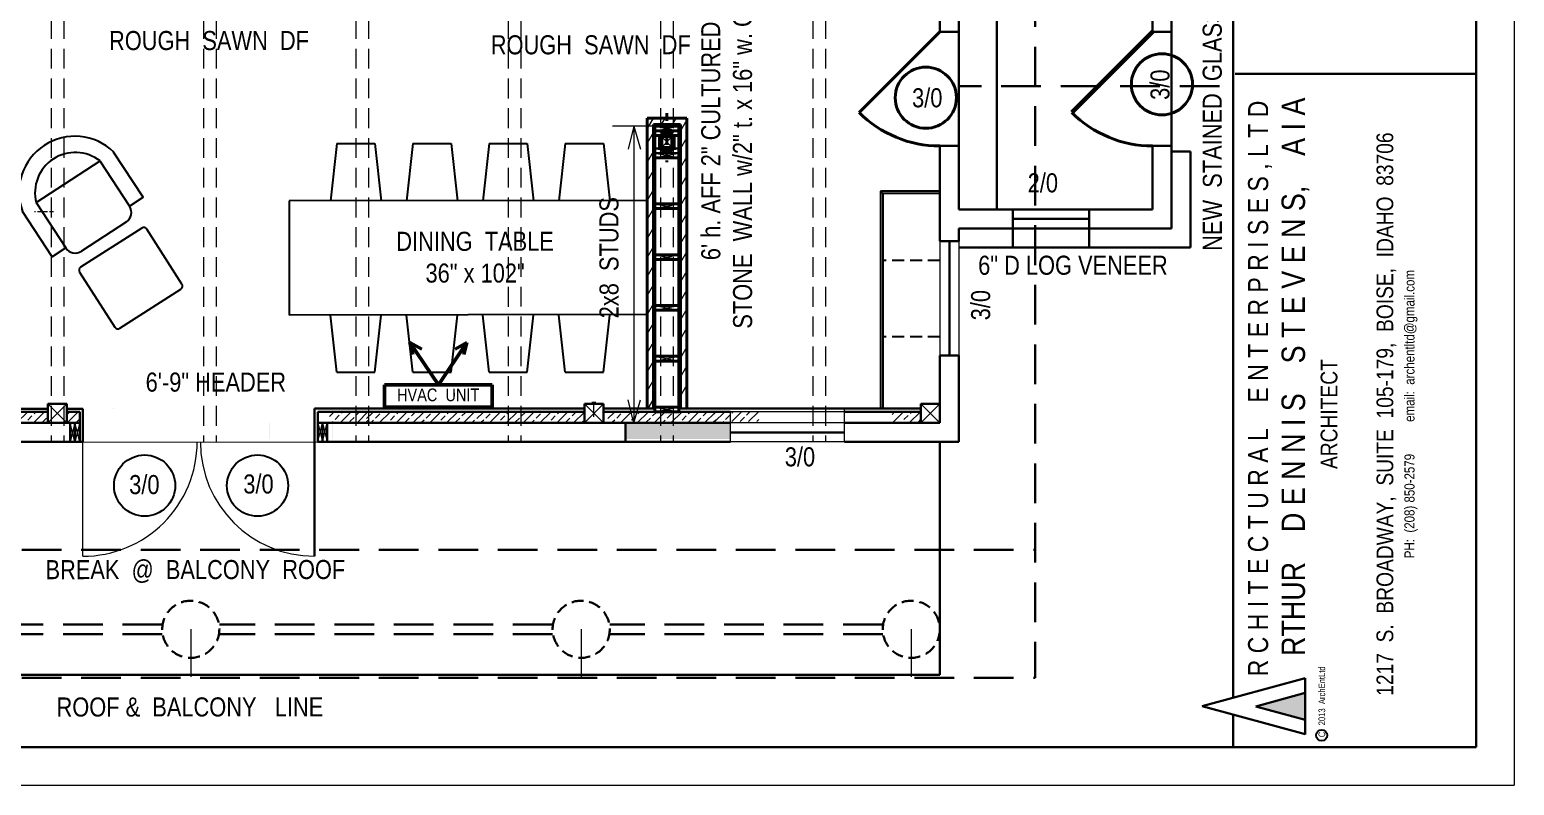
# Model space of a CAD drawing. Header units: inches. Extents: x -298 to 15350, y -6 to 2753.
# Drawn here: x 7470.8 to 7938.6, y 1245.8 to 1483.8 of the extents above; entities that cross this region are included whole.
import ezdxf

# ---------------------------------------------------------------- set-up
doc = ezdxf.new("R2010")
doc.units = ezdxf.units.IN
doc.header["$MEASUREMENT"] = 0
doc.linetypes.add('CENTER', pattern=[2, 1.25, -0.25, 0.25, -0.25])
doc.linetypes.add('HIDDEN', pattern=[0.375, 0.25, -0.125])
for name, color, linetype, lineweight in [('BUILT-INS', 36, 'Continuous', 25), ('CABINETS', 36, 'HIDDEN', 25), ('DOORS', 7, 'Continuous', 60), ('EXISTING CEILING BEAMS', 255, 'HIDDEN', 20), ('FURNITURE', 36, 'Continuous', 25), ('HVAC', 1, 'Continuous', 50), ('MASONRY', 1, 'Continuous', 30), ('NEW  ROUIGH SAWN  BEAMS', 3, 'HIDDEN', 40), ('NEW FRAMING', 6, 'Continuous', 30), ('NEW FRAMMING', 6, 'Continuous', 30), ('ROOF', 7, 'HIDDEN', 30), ('STAIRS', 7, 'Continuous', 20), ('WALL FRAMING', 9, 'CENTER', 30), ('WALLS', 7, 'Continuous', 30), ('WINDOWS', 5, 'Continuous', 30)]:
    doc.layers.add(name, color=color, linetype=linetype, lineweight=lineweight)
for name, color, linetype in [('TEXT', 7, 'Continuous'), ('TEXT80', 9, 'Continuous'), ('TITLE BLOCK', 7, 'Continuous'), ('TITLE_BLOCK', 250, 'Continuous')]:
    doc.layers.add(name, color=color, linetype=linetype)
doc.styles.add('ARCH ENT', font='technical.ttf', dxfattribs={"height": 2})
doc.styles.add('ARCHENT', font='technical.ttf', dxfattribs={"height": 6})
pattern_1 = [(360, (7388.6514, 589.9552), (1.25, 1.25), [1.25, -1.25]), (90, (7389.9014, 589.9552), (-1.25, 1.25), [1.25, -1.25])]

msp = doc.modelspace()

# ---------------------------------------------------------------- hatches: boundary and pattern name
at = {"layer": 'NEW FRAMING', "linetype": 'Continuous', "lineweight": 9, "ltscale": 25}
h = msp.add_hatch(dxfattribs=at)
h.set_pattern_fill('ANSI33', color=256, scale=15, angle=180, style=0)
h.set_pattern_definition([(225, (12418.8613, 2626.283), (2.6516504, -2.6516504), []), (225, (12416.2096, 2626.283), (2.6516504, -2.6516504), [1.875, -0.9375])])
h.paths.add_polyline_path([(7476.5912, 1360.12621), (7476.5912, 1363.12621), (7446.84404, 1363.12621), (7446.84404, 1360.12621)])
h = msp.add_hatch(dxfattribs=at)
h.set_pattern_fill('ANSI33', color=256, scale=15, style=0)
h.set_pattern_definition([(45, (2542.1997, 99.9666), (-2.6516504, 2.6516504), []), (45, (2544.8513, 99.9666), (-2.6516504, 2.6516504), [1.875, -0.9375])])
h.paths.add_polyline_path([(7482.5912, 1363.1234), (7482.5912, 1360.1234), (7486.59298, 1360.1234), (7486.59787, 1363.1234)])
h = msp.add_hatch(dxfattribs=at)
h.set_pattern_fill('ANSI33', color=256, scale=15, style=0)
h.set_pattern_definition([(45, (2628.357, 100.1473), (-2.6516504, 2.6516504), []), (45, (2631.0088, 100.1473), (-2.6516504, 2.6516504), [1.875, -0.9375])])
h.paths.add_polyline_path([(7565.34218, 1363.3041), (7565.34179, 1360.3041), (7577.59111, 1360.3041), (7577.59111, 1363.3041)])
h = msp.add_hatch(dxfattribs=at)
h.set_pattern_fill('ANSI33', color=256, scale=15, angle=180, style=0)
h.set_pattern_definition([(225, (12549.0213, 2626.2776), (2.6516504, -2.6516504), []), (225, (12546.3697, 2626.2776), (2.6516504, -2.6516504), [1.875, -0.9375])])
h.paths.add_polyline_path([(7611.0041, 1360.12079), (7611.0041, 1363.12079), (7577.0041, 1363.12079), (7577.0041, 1360.12079)])
h = msp.add_hatch(dxfattribs=at)
h.set_pattern_fill('ANSI33', color=256, scale=15, angle=180, style=0)
h.set_pattern_definition([(225, (12583.74, 2626.2776), (2.6516504, -2.6516504), []), (225, (12581.0882, 2626.2776), (2.6516504, -2.6516504), [1.875, -0.9375])])
h.paths.add_polyline_path([(7645.7226, 1360.12079), (7645.7226, 1363.12079), (7611.7226, 1363.12079), (7611.7226, 1360.12079)])
h = msp.add_hatch(dxfattribs=at)
h.set_pattern_fill('ANSI33', color=256, scale=15, angle=180, style=0)
h.set_pattern_definition([(225, (12624.9994, 2626.283), (2.6516504, -2.6516504), []), (225, (12622.3477, 2626.283), (2.6516504, -2.6516504), [1.875, -0.9375])])
h.paths.add_polyline_path([(7686.98213, 1360.12621), (7686.98213, 1363.12621), (7652.98213, 1363.12621), (7652.98213, 1360.12621)])
h = msp.add_hatch(dxfattribs=at)
h.set_pattern_fill('ANSI33', color=256, scale=15, style=0)
h.set_pattern_definition([(45, (2751.359, 100.157), (-2.6516504, 2.6516504), []), (45, (2754.0105, 100.157), (-2.6516504, 2.6516504), [1.875, -0.9375])])
h.paths.add_polyline_path([(7700.59281, 1360.31369), (7700.59281, 1363.31369), (7686.37608, 1363.31369), (7686.37608, 1360.31369)])
h = msp.add_hatch(dxfattribs=at)
h.set_pattern_fill('ANSI33', color=256, scale=15, style=0)
h.set_pattern_definition([(45, (2807.5928, 100.088), (-2.6516504, 2.6516504), []), (45, (2810.2444, 100.088), (-2.6516504, 2.6516504), [1.875, -0.9375])])
h.paths.add_polyline_path([(7751.59281, 1360.24483), (7751.59281, 1363.24483), (7742.61001, 1363.24483), (7742.61001, 1360.24483)])
at = {"layer": 'TITLE_BLOCK', "linetype": 'Continuous', "ltscale": 0.5}
msp.add_hatch(color=1, dxfattribs=at).paths.add_polyline_path([(7872.67479, 1274.8848), (7857.09697, 1270.65473), (7872.67479, 1266.42466)])
at = {"layer": 'WALLS', "linetype": 'Continuous', "lineweight": 20, "ltscale": 20}
h = msp.add_hatch(dxfattribs=at)
h.set_pattern_fill('ZIGZAG', color=6, scale=10, style=0)
h.set_pattern_definition([(360, (7373.4298, 589.9552), (1.25, 1.25), [1.25, -1.25]), (90, (7374.6798, 589.9552), (-1.25, 1.25), [1.25, -1.25])])
h.paths.add_polyline_path([(7531.06523, 1359.86335), (7531.06523, 1354.86335), (7531.11315, 1354.86334), (7531.11315, 1359.86334)])
h.paths.add_polyline_path([(7658.59281, 1359.85509), (7658.59281, 1354.8496), (7667.11736, 1354.84811), (7667.11751, 1359.85509)])
h = msp.add_hatch(dxfattribs=at)
h.set_pattern_fill('ZIGZAG', color=6, scale=10, style=0)
h.set_pattern_definition(pattern_1)
h.paths.add_polyline_path([(7546.28683, 1359.86335), (7546.28683, 1354.86335), (7546.33475, 1354.86334), (7546.33475, 1359.86334)])
h.paths.add_polyline_path([(7666.44205, 1359.85509), (7666.44205, 1354.85089), (7682.33896, 1354.84811), (7682.33912, 1359.85509)])
h = msp.add_hatch(dxfattribs=at)
h.set_pattern_fill('ZIGZAG', color=6, scale=10, style=0)
h.set_pattern_definition(pattern_1)
h.paths.add_polyline_path([(7546.28683, 1359.86335), (7546.28683, 1354.86335), (7546.33475, 1354.86334), (7546.33475, 1359.86334)])
h.paths.add_polyline_path([(7666.44205, 1359.85509), (7666.44205, 1354.85089), (7682.33896, 1354.84811), (7682.33912, 1359.85509)])
h = msp.add_hatch(dxfattribs=at)
h.set_pattern_fill('ZIGZAG', color=6, scale=10, style=0)
h.set_pattern_definition(pattern_1)
h.paths.add_polyline_path([(7546.28683, 1359.86335), (7546.28683, 1354.86335), (7546.33475, 1354.86334), (7546.33475, 1359.86334)])
h.paths.add_polyline_path([(7666.44205, 1359.85509), (7666.44205, 1354.85089), (7682.33896, 1354.84811), (7682.33912, 1359.85509)])
h = msp.add_hatch(dxfattribs=at)
h.set_pattern_fill('ZIGZAG', color=6, scale=10, style=0)
h.set_pattern_definition(pattern_1)
h.paths.add_polyline_path([(7546.28683, 1359.86335), (7546.28683, 1354.86335), (7546.33475, 1354.86334), (7546.33475, 1359.86334)])
h.paths.add_polyline_path([(7666.44205, 1359.85509), (7666.44205, 1354.85089), (7682.33896, 1354.84811), (7682.33912, 1359.85509)])
h = msp.add_hatch(dxfattribs=at)
h.set_pattern_fill('ZIGZAG', color=6, scale=10, style=0)
h.set_pattern_definition([(360, (7408.6858, 589.9548), (1.25, 1.25), [1.25, -1.25]), (90, (7409.9358, 589.9548), (-1.25, 1.25), [1.25, -1.25])])
h.paths.add_polyline_path([(7566.32121, 1359.86296), (7566.32121, 1354.86296), (7566.36913, 1354.86295), (7566.36913, 1359.86295)])
h.paths.add_polyline_path([(7691.67224, 1354.84959), (7691.67224, 1359.85471), (7682.3487, 1359.85471), (7682.3487, 1354.85122)])

# ---------------------------------------------------------------- linework, layer by layer
at = {"layer": 'BUILT-INS', "ltscale": 15}
for p, q in [((7757.59281, 1432.90935), (7738.84281, 1432.90935)), ((7757.59281, 1432.15935), (7739.59281, 1432.15935))]:
    msp.add_line(p, q, dxfattribs=at)
at = {"layer": 'BUILT-INS', "ltscale": 25}
for p, q in [((7738.84281, 1432.90935), (7738.84281, 1364.40935)), ((7739.59281, 1432.15935), (7739.59281, 1364.40935))]:
    msp.add_line(p, q, dxfattribs=at)
at = {"layer": 'CABINETS', "ltscale": 25}
msp.add_line((7738.84281, 1432.90935), (7739.59281, 1432.15935), dxfattribs=at)
at = {"layer": 'CABINETS', "linetype": 'HIDDEN', "ltscale": 15}
for p, q in [((7757.59281, 1411.03435), (7739.59281, 1411.03435)), ((7757.59281, 1387.03435), (7739.59281, 1387.03435))]:
    msp.add_line(p, q, dxfattribs=at)
at = {"layer": 'DOORS', "color": 7, "linetype": 'Continuous', "lineweight": 40, "ltscale": 15}
msp.add_line((7757.59281, 1483.15935), (7732.13697, 1457.70351), dxfattribs=at)
at = {"layer": 'DOORS', "color": 6, "ltscale": 15}
msp.add_line((7824.59281, 1483.15935), (7799.13697, 1457.70351), dxfattribs=at)
at = {"layer": 'DOORS', "color": 6, "lineweight": 9, "ltscale": 15}
msp.add_line((7487.60947, 1317.91704), (7487.60947, 1353.91704), dxfattribs=at)
at = {"layer": 'DOORS', "color": 7, "linetype": 'Continuous', "lineweight": 40, "ltscale": 15}
msp.add_arc((7757.59281, 1483.15935), 36, 225, 270, dxfattribs=at)
at = {"layer": 'DOORS', "color": 6, "linetype": 'Continuous', "lineweight": 40, "ltscale": 15}
msp.add_arc((7824.59281, 1483.15935), 36, 225, 270, dxfattribs=at)
at = {"layer": 'DOORS', "color": 6, "linetype": 'Continuous', "lineweight": 9, "ltscale": 25}
for centre, start, end in [((7487.60947, 1353.91704), 270, 0.0000378), ((7560.60947, 1353.91704), 180.0000624, 270)]:
    msp.add_arc(centre, 36, start, end, dxfattribs=at)
at = {"layer": 'EXISTING CEILING BEAMS', "linetype": 'HIDDEN', "ltscale": 25}
for p, q in [((7477.59109, 1505.9018), (7477.5912, 1353.90935)), ((7481.58876, 1505.91194), (7481.5912, 1353.90935)), ((7525.59109, 1505.9018), (7525.5912, 1353.90935)), ((7529.58876, 1505.91194), (7529.5912, 1353.90935)), ((7573.59109, 1505.9018), (7573.5912, 1353.90935)), ((7577.58876, 1505.91194), (7577.5912, 1353.90935)), ((7621.59109, 1505.9018), (7621.5912, 1353.90935)), ((7625.58876, 1505.91194), (7625.5912, 1353.90935)), ((7669.59109, 1505.9018), (7669.5912, 1353.90935)), ((7673.58876, 1505.91194), (7673.5912, 1353.90935)), ((7717.59109, 1505.9018), (7717.5912, 1353.90935)), ((7721.58876, 1505.91194), (7721.5912, 1353.90935))]:
    msp.add_line(p, q, dxfattribs=at)
at = {"layer": 'EXISTING CEILING BEAMS', "color": 6, "linetype": 'Continuous', "lineweight": 9, "ltscale": 25}
for p, q in [((7485.09263, 1359.91758), (7483.59263, 1353.91839)), ((7485.09263, 1353.91839), (7483.59263, 1359.91758)), ((7486.59263, 1359.91758), (7485.09263, 1353.91839)), ((7486.59263, 1353.91839), (7485.09263, 1359.91758)), ((7561.591, 1353.91255), (7563.09179, 1359.91154)), ((7561.59179, 1359.91173), (7563.091, 1353.91235)), ((7563.091, 1353.91235), (7564.59179, 1359.91134)), ((7563.09179, 1359.91154), (7564.591, 1353.91215))]:
    msp.add_line(p, q, dxfattribs=at)
at = {"layer": 'FURNITURE', "ltscale": 25}
for p, q in [((7567.59119, 1447.90935), (7565.59119, 1429.90935)), ((7567.59119, 1447.90935), (7579.59119, 1447.90935)), ((7579.59119, 1447.90935), (7581.59119, 1429.90935)), ((7591.59119, 1447.90935), (7589.59119, 1429.90935)), ((7591.59119, 1447.90935), (7603.59119, 1447.90935)), ((7603.59119, 1447.90935), (7605.59119, 1429.90935)), ((7615.59119, 1447.90935), (7613.59119, 1429.90935)), ((7615.59119, 1447.90935), (7627.59119, 1447.90935)), ((7627.59119, 1447.90935), (7629.59119, 1429.90935)), ((7639.59119, 1447.90935), (7637.59119, 1429.90935)), ((7639.59119, 1447.90935), (7651.59119, 1447.90935)), ((7651.59119, 1447.90935), (7653.59119, 1429.90935)), ((7665.34027, 1430.0178), (7552.59278, 1429.90935)), ((7552.59278, 1429.90935), (7552.59278, 1393.90935)), ((7665.34032, 1394.01786), (7552.59278, 1393.90935)), ((7567.59119, 1375.90935), (7565.59119, 1393.90935)), ((7579.59119, 1375.90935), (7581.59119, 1393.90935)), ((7591.59119, 1375.90935), (7589.59119, 1393.90935)), ((7603.59119, 1375.90935), (7605.59119, 1393.90935)), ((7615.59119, 1375.90935), (7613.59119, 1393.90935)), ((7627.59119, 1375.90935), (7629.59119, 1393.90935)), ((7639.59119, 1375.90935), (7637.59119, 1393.90935)), ((7651.59119, 1375.90935), (7653.59119, 1393.90935)), ((7567.59119, 1375.90935), (7579.59119, 1375.90935)), ((7591.59119, 1375.90935), (7603.59119, 1375.90935)), ((7615.59119, 1375.90935), (7627.59119, 1375.90935)), ((7639.59119, 1375.90935), (7651.59119, 1375.90935))]:
    msp.add_line(p, q, dxfattribs=at)
at = {"layer": 'FURNITURE', "linetype": 'Continuous', "ltscale": 0.75}
for p, q in [((7472.90232, 1429.29967), (7493.00415, 1442.43749)), ((7501.31017, 1423.27609), (7487.11828, 1414.00079)), ((7506.14934, 1421.312), (7486.89663, 1408.96679)), ((7518.82411, 1403.64026), (7507.71342, 1420.96771)), ((7486.55125, 1407.38689), (7497.66195, 1390.05945)), ((7499.24184, 1389.71408), (7518.49456, 1402.05929))]:
    msp.add_line(p, q, dxfattribs=at)
for points in [[(7492.98833, 1442.43857), (7492.98833, 1442.43857), (7502.31749, 1428.16426), (7506.62503, 1430.9795), (7497.29586, 1445.25382)], [(7472.90232, 1429.29967), (7472.90232, 1429.29967), (7482.23149, 1415.02536), (7477.92395, 1412.21011), (7468.59478, 1426.48442)]]:
    msp.add_lwpolyline(points, dxfattribs=at)
for centre, radius, start, end in [((7485.06467, 1432.63793), 17.58189, 45.8475634, 200.4867834), ((7485.20543, 1432.42255), 12.69327, 52.0917634, 194.2425234), ((7499.36309, 1426.23214), 3.5301, 303.1671634, 33.1671634), ((7506.7666, 1420.34937), 1.14354, 32.668777, 122.668777), ((7485.18702, 1416.95575), 3.5301, 213.1671634, 303.1671634), ((7487.51389, 1408.00415), 1.14354, 122.668777, 212.668777), ((7517.8773, 1403.02192), 1.14354, 302.668777, 32.668777), ((7498.62458, 1390.67671), 1.14354, 212.668777, 302.668777)]:
    msp.add_arc(centre, radius, start, end, dxfattribs=at)
at = {"layer": 'HVAC', "ltscale": 25}
for p, q in [((7599.59369, 1371.90839), (7590.65512, 1385.26994)), ((7591.57331, 1381.51715), (7590.65512, 1385.26994)), ((7590.65512, 1385.26994), (7594.34488, 1383.11302)), ((7599.59369, 1371.90839), (7608.53225, 1385.26994)), ((7608.53225, 1385.26994), (7604.8425, 1383.11302)), ((7607.61407, 1381.51715), (7608.53225, 1385.26994)), ((7582.59369, 1371.91465), (7616.59369, 1371.90212)), ((7582.59111, 1364.91465), (7616.59111, 1364.90213))]:
    msp.add_line(p, q, dxfattribs=at)
at = {"layer": 'HVAC', "ltscale": 15}
for p, q in [((7582.59111, 1364.91465), (7582.59369, 1371.91465)), ((7616.59111, 1364.90213), (7616.59369, 1371.90212))]:
    msp.add_line(p, q, dxfattribs=at)
at = {"layer": 'MASONRY', "linetype": 'Continuous', "lineweight": 40, "ltscale": 25}
msp.add_line((7665.34026, 1455.91016), (7677.84043, 1455.9102), dxfattribs=at)
at = {"layer": 'MASONRY', "linetype": 'Continuous', "lineweight": 9, "ltscale": 20}
for p, q in [((7667.2215, 1455.91017), (7665.34026, 1452.65176)), ((7670.97152, 1455.91017), (7669.81682, 1453.91017)), ((7674.43563, 1455.91018), (7673.28093, 1453.91018)), ((7677.84046, 1455.37452), (7675.84043, 1451.91036)), ((7667.34026, 1451.48188), (7665.34035, 1448.01793)), ((7667.34026, 1445.48189), (7665.34035, 1442.01793)), ((7677.84042, 1449.87444), (7675.84043, 1446.41036)), ((7677.84042, 1443.87444), (7675.84043, 1440.41035)), ((7667.34027, 1439.48189), (7665.3403, 1436.01786)), ((7677.84043, 1437.87444), (7675.84043, 1434.41035)), ((7667.34027, 1433.4819), (7665.3403, 1430.01786)), ((7677.84043, 1431.87444), (7675.84043, 1428.41035)), ((7667.34027, 1427.4819), (7665.3403, 1424.01786)), ((7677.84042, 1425.87444), (7675.84042, 1422.41035)), ((7667.34027, 1421.48191), (7665.3403, 1418.01786)), ((7677.84042, 1419.87444), (7675.84042, 1416.41034)), ((7667.34028, 1415.48191), (7665.3403, 1412.01786)), ((7677.84042, 1413.87444), (7675.84042, 1410.41034)), ((7667.34028, 1409.48192), (7665.3403, 1406.01786)), ((7667.34028, 1403.48193), (7665.3403, 1400.01786)), ((7677.84042, 1407.87444), (7675.84042, 1404.41034)), ((7677.84042, 1401.87444), (7675.84042, 1398.41034)), ((7667.34029, 1397.48191), (7665.34032, 1394.01786)), ((7677.84042, 1395.87444), (7675.84042, 1392.41034)), ((7667.34029, 1391.48191), (7665.34032, 1388.01786)), ((7677.84042, 1389.87444), (7675.84041, 1386.41033)), ((7667.34029, 1385.48192), (7665.34032, 1382.01786)), ((7677.84042, 1383.87444), (7675.84041, 1380.41033)), ((7667.3403, 1379.48192), (7665.34032, 1376.01786)), ((7677.84042, 1377.87444), (7675.84041, 1374.41033)), ((7667.3403, 1373.48193), (7665.34032, 1370.01786)), ((7677.84043, 1371.87444), (7675.84041, 1368.4103)), ((7667.34032, 1367.48196), (7665.56638, 1364.40941))]:
    msp.add_line(p, q, dxfattribs=at)
at = {"layer": 'MASONRY', "lineweight": 40, "ltscale": 15}
for p, q in [((7665.34026, 1455.91016), (7665.3403, 1364.40941)), ((7677.84044, 1455.9102), (7677.84041, 1364.40941))]:
    msp.add_line(p, q, dxfattribs=at)
at = {"layer": 'NEW  ROUIGH SAWN  BEAMS', "color": 3, "ltscale": 10}
msp.add_line((7671.5993, 1457.53873), (7671.5994, 1442.06262), dxfattribs=at)
at = {"layer": 'NEW FRAMING', "color": 7, "linetype": 'Continuous', "lineweight": 40, "ltscale": 25}
msp.add_line((7667.34026, 1453.91017), (7675.84043, 1453.91019), dxfattribs=at)
at = {"layer": 'NEW FRAMING', "color": 7, "lineweight": 40, "ltscale": 15}
for p, q in [((7667.34026, 1453.91017), (7667.3403, 1364.40941)), ((7675.84043, 1453.91019), (7675.84041, 1364.40941))]:
    msp.add_line(p, q, dxfattribs=at)
at = {"layer": 'NEW FRAMING', "color": 6, "linetype": 'Continuous', "lineweight": 40, "ltscale": 25}
for p, q in [((7667.84026, 1453.41017), (7675.34043, 1453.41019)), ((7667.84026, 1451.91017), (7675.34043, 1451.91019)), ((7667.84027, 1450.41017), (7675.34044, 1450.41019)), ((7667.93042, 1443.39165), (7675.43053, 1443.39168)), ((7667.836, 1427.41225), (7675.33611, 1427.41227)), ((7667.84017, 1428.91191), (7675.34027, 1428.91193)), ((7667.83197, 1412.91108), (7675.33208, 1412.9111)), ((7667.82781, 1411.41141), (7675.32792, 1411.41143)), ((7667.83198, 1395.41058), (7675.33208, 1395.4106)), ((7667.83614, 1396.91024), (7675.33624, 1396.91027)), ((7667.8403, 1380.90941), (7675.34041, 1380.90943)), ((7667.83614, 1379.40975), (7675.33624, 1379.40977)), ((7667.8403, 1363.40891), (7675.34041, 1363.40894)), ((7667.84447, 1364.90858), (7675.34457, 1364.9086)), ((7667.85112, 1363.40941), (7675.34457, 1363.4086))]:
    msp.add_line(p, q, dxfattribs=at)
at = {"layer": 'NEW FRAMING', "color": 6, "lineweight": 40, "ltscale": 15}
for p, q in [((7667.84026, 1453.41017), (7667.8403, 1363.40941)), ((7675.34043, 1453.41019), (7675.34041, 1363.40941))]:
    msp.add_line(p, q, dxfattribs=at)
at = {"layer": 'NEW FRAMING', "ltscale": 15}
for p, q in [((7836.59281, 1445.40935), (7830.59281, 1445.40935)), ((7836.59281, 1445.40935), (7836.59281, 1415.15935)), ((7780.59281, 1421.15935), (7780.59281, 1415.15935)), ((7804.59281, 1421.15935), (7804.59281, 1415.15935)), ((7476.5912, 1363.40935), (7419.0002, 1363.40935)), ((7486.59834, 1363.40924), (7482.5912, 1363.40935)), ((7497.34814, 1364.31583), (7497.34814, 1364.31583)), ((7645.59281, 1363.40935), (7561.59224, 1363.39901)), ((7691.59281, 1363.40935), (7651.59281, 1363.40935)), ((7751.59281, 1363.40935), (7727.59281, 1363.40935)), ((7560.60947, 1353.91704), (7560.60947, 1317.91704))]:
    msp.add_line(p, q, dxfattribs=at)
at = {"layer": 'NEW FRAMING', "ltscale": 50}
msp.add_line((7836.59281, 1415.15935), (7763.59281, 1415.15935), dxfattribs=at)
at = {"layer": 'NEW FRAMING', "ltscale": 25}
msp.add_line((7486.59263, 1359.9102), (7486.59834, 1363.40924), dxfattribs=at)
at = {"layer": 'NEW FRAMING', "color": 6, "ltscale": 15}
for p, q in [((7561.59224, 1363.40749), (7561.59179, 1359.91173)), ((7483.59263, 1359.91758), (7483.59263, 1353.91839)), ((7485.09263, 1359.91758), (7485.09263, 1353.91839)), ((7486.59263, 1359.91758), (7486.59263, 1353.91839)), ((7561.59179, 1359.91173), (7561.591, 1353.91255)), ((7563.09179, 1359.91154), (7563.091, 1353.91235)), ((7564.59179, 1359.91134), (7564.591, 1353.91215))]:
    msp.add_line(p, q, dxfattribs=at)
at = {"layer": 'NEW FRAMING', "lineweight": 20, "ltscale": 15}
msp.add_line((7727.59281, 1363.40935), (7691.59281, 1363.40935), dxfattribs=at)
at = {"layer": 'NEW FRAMMING', "color": 28, "ltscale": 15}
for p, q in [((7476.59121, 1364.40411), (7419.0002, 1364.40565)), ((7487.59811, 1364.40321), (7482.59121, 1364.40362)), ((7487.59811, 1364.40321), (7487.5926, 1353.91105)), ((7645.59281, 1364.40935), (7560.59847, 1364.49547)), ((7667.8403, 1364.40935), (7651.59281, 1364.40935)), ((7751.59281, 1364.40935), (7675.34041, 1364.40935)), ((7560.59099, 1353.91666), (7560.59099, 1359.91666))]:
    msp.add_line(p, q, dxfattribs=at)
at = {"layer": 'NEW FRAMMING', "color": 28, "ltscale": 25}
msp.add_line((7560.59099, 1359.91666), (7560.59847, 1364.49547), dxfattribs=at)
at = {"layer": 'ROOF', "linetype": 'HIDDEN', "ltscale": 50}
for p, q in [((7787.59281, 1740.90935), (7787.59281, 1279.60633)), ((7224.59281, 1319.90935), (7787.59281, 1319.90935)), ((7512.59281, 1296.40935), (7412.59281, 1296.40935)), ((7635.59281, 1296.40935), (7530.59134, 1296.40935)), ((7739.59281, 1296.40935), (7653.59281, 1296.40935)), ((7512.59281, 1293.40935), (7412.59281, 1293.40935)), ((7635.59281, 1293.40935), (7530.59134, 1293.40935)), ((7739.59281, 1293.40935), (7653.59281, 1293.40935))]:
    msp.add_line(p, q, dxfattribs=at)
at = {"layer": 'ROOF', "color": 9, "ltscale": 50}
msp.add_line((7845.67273, 1466.00471), (7763.74171, 1466.00471), dxfattribs=at)
at = {"layer": 'ROOF', "linetype": 'Continuous', "ltscale": 50}
for p in [(7757.59281, 1353.53435), (7220.0434, 1280.60633)]:
    msp.add_line(p, (7757.59281, 1280.60633), dxfattribs=at)
at = {"layer": 'ROOF', "color": 7, "linetype": 'HIDDEN', "ltscale": 50}
msp.add_line((7224.59281, 1279.60633), (7787.59281, 1279.60633), dxfattribs=at)
at = {"layer": 'ROOF', "ltscale": 15}
for centre in [(7521.59281, 1294.90935), (7644.59281, 1294.90935), (7748.59281, 1294.90935)]:
    msp.add_circle(centre, 9, dxfattribs=at)
at = {"layer": 'STAIRS', "color": 7, "linetype": 'HIDDEN', "lineweight": 9, "ltscale": 5}
msp.add_line((7478.34176, 1426.42584), (7472.34176, 1426.42584), dxfattribs=at)
at = {"layer": 'TEXT', "color": 6, "linetype": 'Continuous', "lineweight": 40, "ltscale": 15}
msp.add_circle((7827.55955, 1466.56979), 9.63369, dxfattribs=at)
at = {"layer": 'TEXT', "color": 7, "linetype": 'Continuous', "lineweight": 40, "ltscale": 15}
msp.add_circle((7753.17506, 1462.35208), 9.63369, dxfattribs=at)
at = {"layer": 'TEXT', "color": 6, "linetype": 'Continuous', "ltscale": 15}
for centre in [(7507.04948, 1340.17714), (7542.63486, 1340.17714)]:
    msp.add_circle(centre, 9.63369, dxfattribs=at)
at = {"layer": 'TITLE BLOCK', "color": 7, "linetype": 'Continuous', "lineweight": 0, "ltscale": 0.5}
for p in [(7938.57585, 1773.76344), (7122.5914, 1245.76553)]:
    msp.add_line(p, (7938.57585, 1245.76553), dxfattribs=at)
at = {"layer": 'TITLE BLOCK', "color": 7, "linetype": 'Continuous', "lineweight": 30, "ltscale": 0.5}
for p, q in [((7850.01491, 1273.32183), (7850.01491, 1761.76344)), ((7926.57585, 1257.76553), (7926.57585, 1761.76344)), ((7850.60822, 1469.83588), (7926.57585, 1469.83588)), ((7872.67479, 1279.47499), (7840.19293, 1270.65473)), ((7872.67479, 1279.47499), (7872.67479, 1261.83447)), ((7872.67479, 1279.44352), (7872.67479, 1261.803)), ((7872.67479, 1274.85333), (7857.09697, 1270.62326)), ((7872.67479, 1274.85333), (7857.09697, 1270.62326)), ((7850.01491, 1257.76553), (7850.01491, 1267.98763)), ((7872.67479, 1266.39319), (7857.09697, 1270.62326)), ((7872.67479, 1266.39319), (7857.09697, 1270.62326)), ((7146.5914, 1257.76553), (7926.57585, 1257.76553))]:
    msp.add_line(p, q, dxfattribs=at)
at = {"layer": 'TITLE BLOCK', "color": 7, "linetype": 'Continuous', "lineweight": 30, "ltscale": 0.0625}
msp.add_line((7840.19293, 1270.65473), (7872.67479, 1261.83447), dxfattribs=at)
at = {"layer": 'TITLE BLOCK', "color": 7, "linetype": 'Continuous'}
msp.add_circle((7877.88908, 1261.51757), 1.74909, dxfattribs=at)
at = {"layer": 'WALL FRAMING', "color": 7, "linetype": 'Continuous', "lineweight": 9, "ltscale": 25}
for p, q in [((7667.84026, 1453.41017), (7654.44055, 1453.41017)), ((7661.22043, 1453.42946), (7659.3896, 1446.11184)), ((7661.1404, 1453.41017), (7661.14344, 1359.90652)), ((7661.14344, 1453.41017), (7663.27118, 1446.10493)), ((7661.22043, 1359.88722), (7659.3896, 1367.20484)), ((7661.14344, 1359.90652), (7663.27118, 1367.21176))]:
    msp.add_line(p, q, dxfattribs=at)
at = {"layer": 'WALL FRAMING', "color": 6, "linetype": 'Continuous', "lineweight": 9, "ltscale": 20}
for p, q in [((7667.84026, 1451.91017), (7675.34043, 1453.41019)), ((7667.84026, 1453.41017), (7675.34043, 1451.91019)), ((7667.84026, 1450.41017), (7675.34044, 1451.91019)), ((7667.84026, 1451.91017), (7675.34044, 1450.41019)), ((7667.84026, 1444.91017), (7675.34043, 1446.41019)), ((7667.84026, 1446.41017), (7675.34043, 1444.89133)), ((7667.93459, 1443.39082), (7675.34043, 1444.89133)), ((7667.93459, 1444.89132), (7675.43469, 1443.39134)), ((7667.84017, 1427.41141), (7675.34027, 1428.91193)), ((7667.84017, 1428.91191), (7675.34027, 1427.41193)), ((7667.83197, 1412.91108), (7675.33208, 1411.4111)), ((7667.83198, 1411.41058), (7675.33208, 1412.9111)), ((7667.83614, 1395.40975), (7675.33624, 1396.91027)), ((7667.83614, 1396.91024), (7675.33624, 1395.41026)), ((7667.8403, 1379.40891), (7675.34041, 1380.90943)), ((7667.8403, 1380.90941), (7675.34041, 1379.40943)), ((7667.84447, 1363.40808), (7675.34457, 1364.9086)), ((7667.84447, 1364.90858), (7675.34457, 1363.4086))]:
    msp.add_line(p, q, dxfattribs=at)
at = {"layer": 'WALL FRAMING', "color": 6, "ltscale": 15}
for p, q in [((7674.6084, 1450.41918), (7668.6084, 1450.41918)), ((7675.34043, 1446.41019), (7667.84025, 1446.41017)), ((7675.34043, 1444.89133), (7667.93459, 1444.89132))]:
    msp.add_line(p, q, dxfattribs=at)
at = {"layer": 'WALL FRAMING', "color": 3, "linetype": 'Continuous', "lineweight": 100, "ltscale": 25}
for p, q in [((7673.58965, 1450.41918), (7669.59113, 1450.41918)), ((7669.59113, 1450.41017), (7669.59114, 1446.41018)), ((7673.58971, 1446.41024), (7673.58965, 1450.41918)), ((7669.59114, 1446.41018), (7673.58971, 1446.41024))]:
    msp.add_line(p, q, dxfattribs=at)
at = {"layer": 'WALL FRAMING', "color": 3, "linetype": 'Continuous', "lineweight": 9, "ltscale": 25}
for p, q in [((7669.59113, 1450.41017), (7673.58971, 1446.41024)), ((7673.58965, 1450.41019), (7669.59114, 1446.41018))]:
    msp.add_line(p, q, dxfattribs=at)
at = {"layer": 'WALL FRAMING', "color": 9, "linetype": 'Continuous', "lineweight": 9, "ltscale": 150}
for p, q in [((7647.97812, 1366.49127), (7648.56897, 1366.49127)), ((7648.56897, 1361.79975), (7648.56897, 1366.49127)), ((7648.56897, 1366.49127), (7649.15982, 1366.49127))]:
    msp.add_line(p, q, dxfattribs=at)
at = {"layer": 'WALL FRAMING', "color": 9, "ltscale": 15}
msp.add_line((7757.59281, 1365.90935), (7751.59281, 1365.90935), dxfattribs=at)
at = {"layer": 'WALL FRAMING', "color": 7, "ltscale": 15}
for p, q in [((7482.5912, 1359.90935), (7476.5912, 1359.90935)), ((7651.59281, 1359.90935), (7645.59281, 1359.90935))]:
    msp.add_line(p, q, dxfattribs=at)
at = {"layer": 'WALL FRAMING', "color": 6, "linetype": 'Continuous', "lineweight": 30, "ltscale": 25}
for p, q in [((7482.5912, 1359.91758), (7486.59263, 1359.9162)), ((7564.59179, 1359.91134), (7561.59179, 1359.91175)), ((7564.59076, 1359.90723), (7564.58979, 1359.90338)), ((7483.59263, 1353.91841), (7487.60947, 1353.91704)), ((7564.591, 1353.91215), (7561.591, 1353.91257))]:
    msp.add_line(p, q, dxfattribs=at)
at = {"layer": 'WALL FRAMING', "color": 9, "lineweight": 9, "ltscale": 15}
for p, q in [((7521.59281, 1294.90935), (7521.59281, 1279.90935)), ((7644.59281, 1294.90935), (7644.59281, 1279.90935)), ((7748.59281, 1294.90935), (7748.59281, 1279.90935))]:
    msp.add_line(p, q, dxfattribs=at)
at = {"layer": 'WALLS', "ltscale": 15}
for p, q in [((7830.59281, 1510.65935), (7830.59281, 1483.15935)), ((7757.59281, 1505.90935), (7757.59281, 1483.15935)), ((7763.59281, 1504.65935), (7763.59281, 1483.15935)), ((7775.59281, 1504.65935), (7775.59281, 1427.15935)), ((7824.59281, 1504.65935), (7824.59281, 1483.15935)), ((7763.59281, 1483.15935), (7757.59281, 1483.15935)), ((7763.59281, 1483.15935), (7763.59281, 1447.15935)), ((7830.59281, 1483.15935), (7830.59281, 1447.15935)), ((7757.59281, 1447.15935), (7757.59281, 1417.15935)), ((7763.59281, 1447.15935), (7757.59281, 1447.15935)), ((7763.59281, 1447.15935), (7763.59281, 1427.15935)), ((7824.59281, 1447.15935), (7824.59281, 1427.15935)), ((7830.59281, 1447.15935), (7824.59281, 1447.15935)), ((7830.59281, 1447.15935), (7830.59281, 1421.15935)), ((7780.59281, 1427.15935), (7763.59281, 1427.15935)), ((7804.59281, 1427.15935), (7780.59281, 1427.15935)), ((7780.59281, 1427.15935), (7780.59281, 1421.15935)), ((7824.59281, 1427.15935), (7804.59281, 1427.15935)), ((7804.59281, 1427.15935), (7804.59281, 1421.15935)), ((7763.59281, 1421.15935), (7763.59281, 1417.15935)), ((7780.59281, 1421.15935), (7763.59281, 1421.15935)), ((7830.59281, 1421.15935), (7763.59281, 1421.15935)), ((7804.59281, 1421.15935), (7780.59281, 1421.15935)), ((7830.59281, 1421.15935), (7804.59281, 1421.15935)), ((7757.59281, 1417.15935), (7763.59281, 1417.15935)), ((7757.59281, 1381.15935), (7757.59281, 1359.90935)), ((7763.59281, 1381.15935), (7763.59281, 1353.90935)), ((7476.5912, 1359.90935), (7476.5912, 1365.90935)), ((7482.5912, 1365.90935), (7476.5912, 1365.90935)), ((7482.5912, 1359.90935), (7482.5912, 1365.90935)), ((7651.59281, 1365.90935), (7645.59281, 1365.90935)), ((7645.59281, 1365.90935), (7645.59281, 1359.90935)), ((7651.59281, 1365.90935), (7651.59281, 1359.90935)), ((7751.59281, 1365.90935), (7751.59281, 1359.90935)), ((7757.59281, 1365.90935), (7757.59281, 1359.90935)), ((7482.58313, 1359.91742), (7413.0002, 1359.90621)), ((7691.59281, 1359.90751), (7564.58979, 1359.90338)), ((7658.59281, 1353.90935), (7658.59281, 1359.90935)), ((7757.59281, 1359.90935), (7727.59281, 1359.90935)), ((7483.59263, 1353.91841), (7411.09844, 1353.91042)), ((7691.59281, 1353.90935), (7564.591, 1353.91215)), ((7691.59281, 1353.90935), (7658.59281, 1353.90935)), ((7763.59281, 1353.90935), (7727.59281, 1353.90935))]:
    msp.add_line(p, q, dxfattribs=at)
at = {"layer": 'WALLS', "color": 6, "ltscale": 15}
msp.add_line((7830.59281, 1483.15935), (7824.59281, 1483.15935), dxfattribs=at)
at = {"layer": 'WALLS', "ltscale": 25}
msp.add_line((7830.59281, 1445.40935), (7830.59281, 1421.15935), dxfattribs=at)
at = {"layer": 'WALLS', "lineweight": 20, "ltscale": 15}
for p, q in [((7757.59281, 1417.15935), (7757.59281, 1381.15935)), ((7763.59281, 1417.15935), (7763.59281, 1381.15935)), ((7691.59281, 1353.90935), (7691.59281, 1363.40935)), ((7727.59281, 1353.90935), (7727.59281, 1364.40935)), ((7727.59281, 1359.90935), (7691.59281, 1359.90935)), ((7727.59281, 1353.90935), (7691.59281, 1353.90935))]:
    msp.add_line(p, q, dxfattribs=at)
at = {"layer": 'WALLS', "color": 9, "ltscale": 15}
msp.add_line((7757.59281, 1381.15935), (7763.59281, 1381.1594), dxfattribs=at)
at = {"layer": 'WALLS', "color": 7, "linetype": 'Continuous', "lineweight": 9, "ltscale": 15}
for p, q in [((7476.5912, 1365.90935), (7482.5912, 1359.90935)), ((7476.5912, 1359.90935), (7482.5912, 1365.90935)), ((7645.59281, 1359.90935), (7651.59281, 1365.90935)), ((7651.59281, 1359.90935), (7645.59281, 1365.90935)), ((7751.59281, 1359.90935), (7757.59281, 1365.90935)), ((7757.59281, 1359.90935), (7751.59281, 1365.90935))]:
    msp.add_line(p, q, dxfattribs=at)
at = {"layer": 'WALLS', "color": 7, "ltscale": 15}
msp.add_line((7757.59281, 1359.90935), (7751.59281, 1359.90935), dxfattribs=at)
at = {"layer": 'WALLS', "color": 7, "lineweight": 20, "ltscale": 15}
msp.add_line((7486.59263, 1353.91841), (7561.59262, 1353.90019), dxfattribs=at)
at = {"layer": 'WINDOWS', "color": 5, "ltscale": 15}
for p, q in [((7780.59281, 1424.15935), (7804.59281, 1424.15935)), ((7691.59281, 1356.90935), (7727.59281, 1356.90935))]:
    msp.add_line(p, q, dxfattribs=at)
at = {"layer": 'WINDOWS', "ltscale": 15}
msp.add_line((7760.59281, 1381.15935), (7760.59281, 1417.15935), dxfattribs=at)

# ---------------------------------------------------------------- texts
at = {"layer": 'FURNITURE', "insert": (7611.17143, 1412.08343), "char_height": 6, "width": 360.0625, "attachment_point": 5, "rotation": 0.0327705, "style": 'ARCHENT'}
msp.add_mtext('{\\C7;DINING  TABLE\\P36" x 102"}', dxfattribs=at)
at = {"layer": 'HVAC', "insert": (7599.538, 1368.72456), "char_height": 4, "width": 360.0625, "attachment_point": 5, "rotation": 0.0327705, "style": 'ARCHENT'}
msp.add_mtext('HVAC  UNIT', dxfattribs=at)
at = {"layer": 'TEXT80', "color": 9, "char_height": 6, "width": 360.0625, "attachment_point": 5, "style": 'ARCHENT'}
for s, insert, rotation in [('{\\C6;NEW  STAINED  GLASS  DOOR}', (7843.45427, 1464.53909), 90.0327705), ('{\\C6;3/0}', (7826.9886, 1466.44412), 90.0327705), ('{\\C7;2/0}', (7790.0469, 1435.49512), 0.0327705), ('{\\C6;2x8  STUDS}', (7653.38601, 1411.96272), 90.0327705), ('{\\C6;6" D LOG VENEER}', (7799.52662, 1409.55598), 0.0327705)]:
    msp.add_mtext(s, dxfattribs=dict(at, insert=insert, rotation=rotation))
at = {"layer": 'TEXT80', "color": 3, "char_height": 6, "width": 360.0625, "attachment_point": 5, "rotation": 0.0327705, "style": 'ARCHENT'}
for insert in [(7527.33985, 1480.33585), (7647.60632, 1478.98897)]:
    msp.add_mtext('ROUGH  SAWN  DF', dxfattribs=dict(at, insert=insert))
at = {"layer": 'TEXT80', "color": 7, "linetype": 'Continuous', "lineweight": 40, "insert": (7753.62437, 1462.28868), "char_height": 6, "width": 360.0625, "attachment_point": 5, "rotation": 0.0327705, "style": 'ARCHENT'}
msp.add_mtext('{\\C7;3/0}', dxfattribs=at)
at = {"layer": 'TEXT80', "color": 6, "char_height": 6, "width": 360.0625, "attachment_point": 5, "rotation": 0.0327705, "style": 'ARCHENT'}
for s, insert in [('{\\C3;\\P}6\'-9" HEADER', (7529.49004, 1377.74134)), ('3/0', (7506.96593, 1340.45088)), ('3/0', (7542.91954, 1340.63763))]:
    msp.add_mtext(s, dxfattribs=dict(at, insert=insert))
at = {"layer": 'TEXT80', "color": 9, "linetype": 'Continuous', "insert": (7713.51988, 1349.19634), "char_height": 6, "width": 360.0625, "attachment_point": 5, "rotation": 0.0327705, "style": 'ARCHENT'}
msp.add_mtext('{\\C7;3/0}', dxfattribs=at)
at = {"layer": 'TEXT80', "char_height": 6, "width": 360.0625, "attachment_point": 5, "rotation": 0.0327705, "style": 'ARCHENT'}
for s, insert in [('{\\C7;BREAK  @  BALCONY  ROOF}', (7523.04599, 1313.11584)), ('{\\C7; ROOF &  BALCONY   LINE}', (7520.36053, 1270.40458))]:
    msp.add_mtext(s, dxfattribs=dict(at, insert=insert))
at = {"layer": 'TITLE BLOCK', "color": 7, "linetype": 'Continuous', "lineweight": 30, "ltscale": 0.5, "insert": (7854.69534, 1362.69194), "char_height": 6.3306365, "attachment_point": 2, "rotation": 90, "style": 'ARCH ENT'}
msp.add_mtext('        R C H I T E C T U R A L    E N T E R P R I S E S , L T D\\P{\\H1.167x;          RTHUR    D E N N I S    S T E V E N S,    A I A\\P\\H0.7145x;ARCHITECT\\P\\P1217  S.  BROADWAY,  SUITE  105-179,  BOISE,  IDAHO  83706\\P\\H0.5999x;PH:  (208) 850-2579          email:  archentltd@gmail.com}', dxfattribs=at)
at = {"layer": 'TITLE BLOCK', "color": 7, "linetype": 'HIDDEN', "insert": (7876.88645, 1260.91532), "char_height": 2.0982943, "width": 29.5, "attachment_point": 1, "rotation": 90, "style": 'ARCHENT'}
msp.add_mtext('C   2013  ArchEntLtd', dxfattribs=at)
at = {"layer": 'WALLS', "color": 1, "insert": (7690.45646, 1448.75815), "char_height": 6, "width": 360.0625, "attachment_point": 5, "rotation": 90.0327705, "style": 'ARCHENT'}
msp.add_mtext('6\' h. AFF 2" CULTURED\\P  STONE  WALL w/2" t. x 16" w. COPING{\\C6; }', dxfattribs=at)
at = {"layer": 'WALLS', "color": 9, "insert": (7770.47527, 1397.01301), "char_height": 6, "width": 360.0625, "attachment_point": 5, "rotation": 90.0327705, "style": 'ARCHENT'}
msp.add_mtext('{\\C7;3/0}', dxfattribs=at)

doc.saveas('drawing.dxf')
